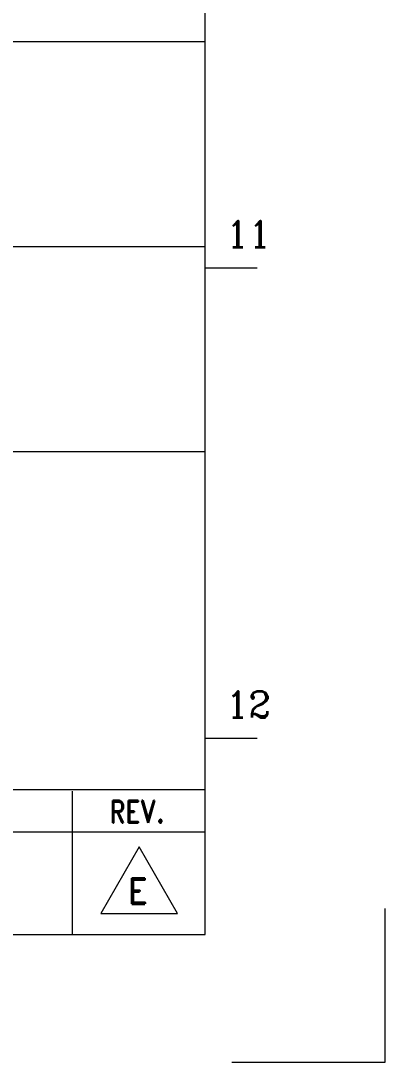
# Model space of a CAD drawing. Header units: millimetres. Extents: x -300 to 383236, y -195106 to -144646.
# Drawn here: x 224317 to 227338, y -195106 to -186486 of the extents above; entities that cross this region are included whole.
import ezdxf
from ezdxf.enums import TextEntityAlignment as Align

# ---------------------------------------------------------------- set-up
doc = ezdxf.new("R2010")
doc.units = ezdxf.units.MM
doc.header["$LTSCALE"] = 60
doc.layers.add('1', color=7, linetype='Continuous')
doc.layers.add('TAN-TIT', color=30, linetype='Continuous', lineweight=0)
doc.styles.add('COM', font='COMPLEX', dxfattribs={"height": 5})
doc.styles.add('RD20', font='ROMAND.SHX', dxfattribs={"width": 0.8, "height": 2})
doc.styles.add('RD6', font='ROMAND.shx', dxfattribs={"width": 0.83, "height": 6})

# ---------------------------------------------------------------- blocks, each defined once
blk = doc.blocks.new('BORDER')
at = {"layer": 'TAN-TIT'}
for p, q in [((232823, 3520), (232823, 164680)), ((193237, 28163), (232823, 28163)), ((193237, 22508), (232823, 22508)), ((232823, 21915), (234266, 21915)), ((193237, 16852), (232823, 16852)), ((232823, 8937), (234266, 8937)), ((193237, 7521), (232823, 7521)), ((229148, 7479), (229148, 3520)), ((232823, 6348), (193237, 6348)), ((231000, 5942), (229939, 4106)), ((232060, 4106), (231000, 5942)), ((232823, 4856), (232823, 4899)), ((229939, 4106), (232060, 4106)), ((4977, 3520), (232823, 3520))]:
    blk.add_line(p, q, dxfattribs=at)
at = {"layer": 'TAN-TIT', "linetype": 'Continuous'}
for p, q in [((237800, 0), (237800, 4241)), ((233559, 0), (237800, 0))]:
    blk.add_line(p, q, dxfattribs=at)
at = {"layer": 'TAN-TIT', "style": 'COM'}
for s, p in [('11', (233400, 22492)), ('12', (233400, 9513))]:
    blk.add_text(s, height=721, dxfattribs=at).set_placement(p)
at = {"layer": 'TAN-TIT', "style": 'RD6', "width": 0.83}
blk.add_text('REV.', height=612, dxfattribs=at).set_placement((230185, 6605))

msp = doc.modelspace()

# ---------------------------------------------------------------- block references
at = {"layer": '1', "xscale": 0.3, "yscale": 0.3, "zscale": 0.3}
msp.add_blockref('BORDER', (155998.1, -195106.1), dxfattribs=at)

# ---------------------------------------------------------------- texts
at = {"style": 'RD20'}
msp.add_text('E', height=212.1, dxfattribs=at).set_placement((225287.2, -193794.8), align=Align.CENTER)

doc.saveas('drawing.dxf')
